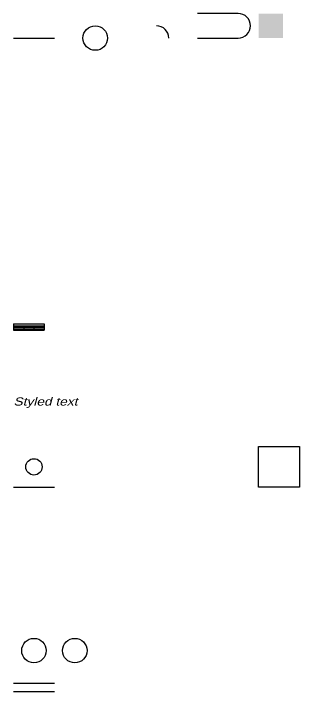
# Model space of a CAD drawing. Extents: x -2 to 330, y -7 to 346.
# Drawn here: x 0 to 70, y 180 to 346 of the extents above; entities that cross this region are included whole.
import ezdxf

# ---------------------------------------------------------------- set-up
doc = ezdxf.new("R2010")
doc.units = 0
doc.header["$MEASUREMENT"] = 0
doc.layers.get('0').update_dxf_attribs({"linetype": 'CONTINUOUS'})
doc.layers.add('OFFLAYER', color=3, linetype='CONTINUOUS')
doc.layers.add('REDLAYER', color=1, linetype='CONTINUOUS')
doc.styles.add('NOTES', font='Arial.ttf', dxfattribs={"width": 1.2, "oblique": 15})
picture_1 = doc.add_image_def('image1.png', size_in_pixel=(2, 2))

# ---------------------------------------------------------------- blocks, each defined once
blk = doc.blocks.new('*T9')
at = {"color": 0, "linetype": 'BYBLOCK'}
for p, q in [((0, 0), (7.5, 0)), ((0, 0), (0, -1.53)), ((7.5, 0), (7.5, -1.53)), ((0, -0.45), (7.5, -0.45)), ((0, -0.81), (7.5, -0.81)), ((0, -1.17), (7.5, -1.17)), ((0, -1.53), (7.5, -1.53)), ((2.5, -0.45), (2.5, -1.53)), ((5, -0.45), (5, -1.53))]:
    blk.add_line(p, q, dxfattribs=at)

msp = doc.modelspace()

# ---------------------------------------------------------------- linework, layer by layer
for p, q in [((0, 340), (10, 340)), ((0, 230), (10, 230))]:
    msp.add_line(p, q)
at = {"color": 32}
msp.add_line((0, 182), (10, 182), dxfattribs=at)
at = {"color": 5}
msp.add_line((0, 180), (10, 180), dxfattribs=at)
msp.add_xline((0, 95), (0.707106781, 0.707106781))
msp.add_ray((0, 90), (0.707106781, 0.707106781))
msp.add_lwpolyline([(45, 340), (55, 340, 1), (55, 346), (45, 346)], format="xyb")
for centre, radius in [((20, 340), 3), ((5, 235), 2)]:
    msp.add_circle(centre, radius)
msp.add_arc((35, 340), 3, 0, 90)
msp.add_solid([(60, 340), (66, 340), (60, 346), (66, 346)])
at = {"layer": 'OFFLAYER'}
msp.add_circle((15, 190), 3, dxfattribs=at)
at = {"layer": 'REDLAYER'}
msp.add_circle((5, 190), 3, dxfattribs=at)

# ---------------------------------------------------------------- block references
msp.add_blockref('*T9', (0, 270))

# ---------------------------------------------------------------- texts
at = {"style": 'NOTES', "oblique": 15, "width": 1.2}
msp.add_text('Styled text', height=2, dxfattribs=at).set_placement((0, 250))

# ---------------------------------------------------------------- pictures from other files: only their frames are drawn
image = msp.add_image(picture_1, insert=(60, 230), size_in_units=(10, 10))
image.dxf.flags = 7

doc.saveas('drawing.dxf')
